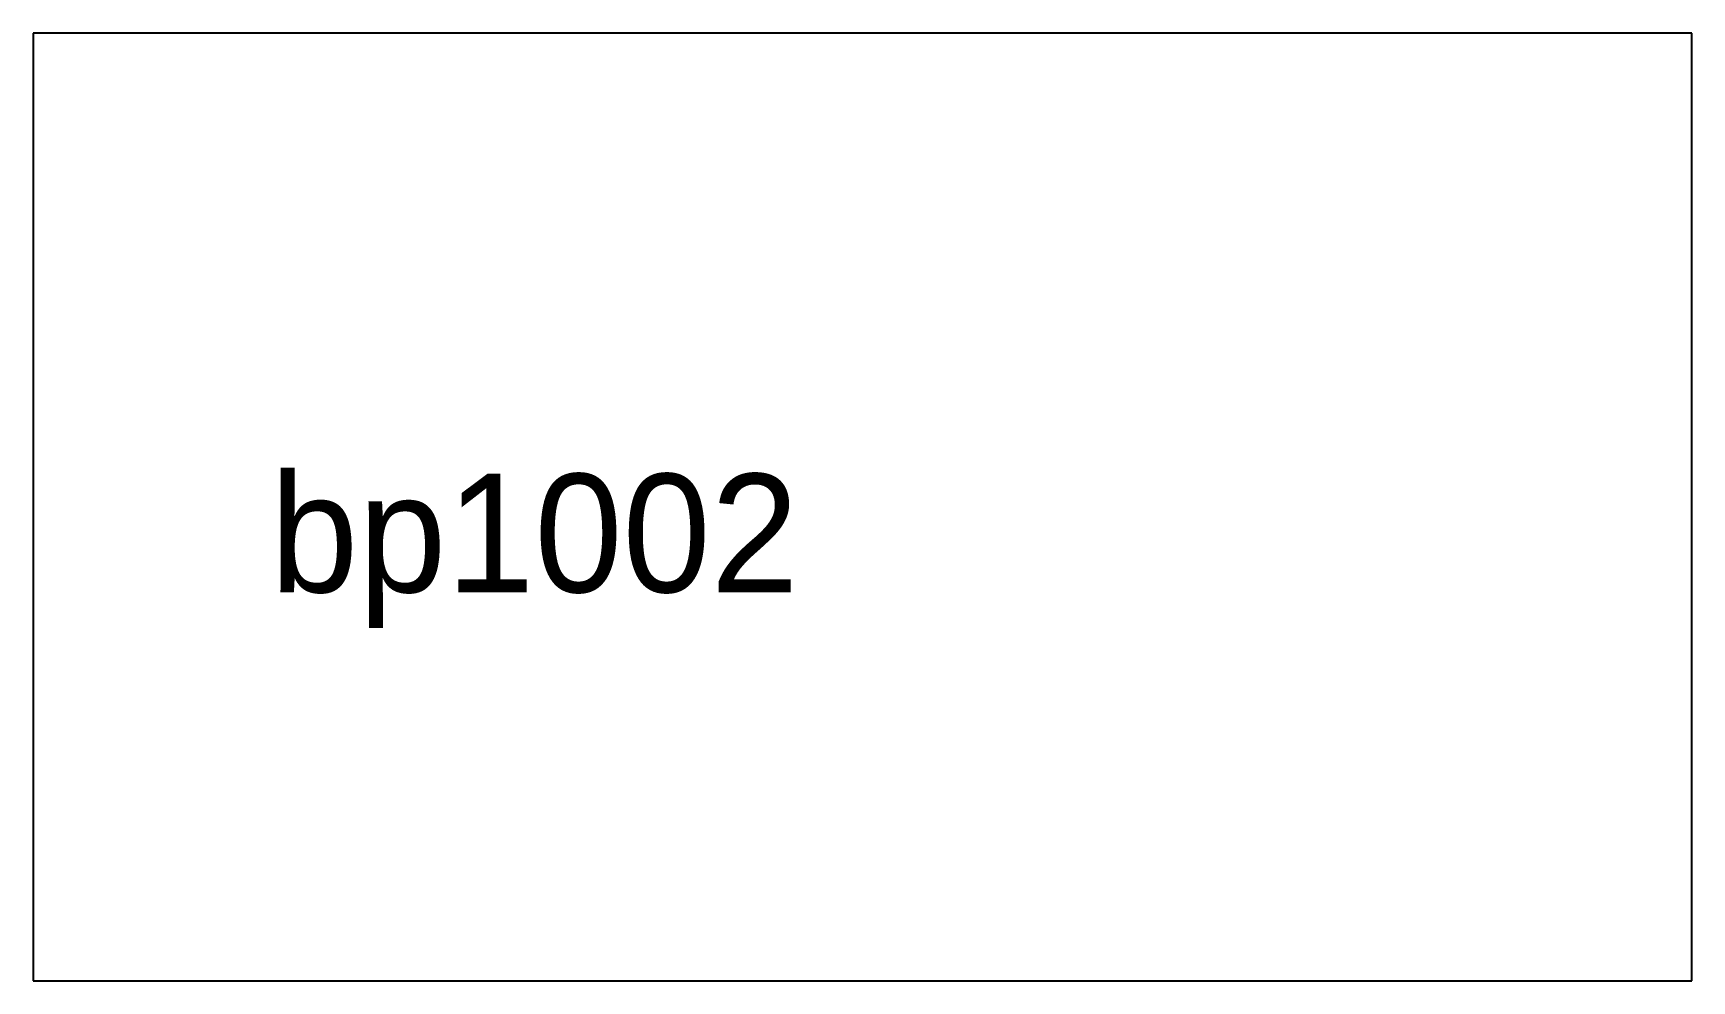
# Model space of a CAD drawing. Extents: x 0 to 14, y 0 to 8.
import ezdxf

# ---------------------------------------------------------------- set-up
doc = ezdxf.new("R2010")
doc.units = 0
doc.header["$MEASUREMENT"] = 0
doc.layers.add('BURN', color=1, linetype='CONTINUOUS')
doc.layers.add('SCRIBE', color=1, linetype='CONTINUOUS')

msp = doc.modelspace()

# ---------------------------------------------------------------- linework, layer by layer
at = {"layer": 'BURN'}
for p, q in [((14, 8), (0, 8)), ((0, 8), (0, 0)), ((14, 0), (14, 8)), ((0, 0), (14, 0))]:
    msp.add_line(p, q, dxfattribs=at)
at = {"layer": 'SCRIBE'}
for centre in [(2, 6), (12, 6), (2, 2), (12, 2)]:
    msp.add_circle(centre, 0, dxfattribs=at)

# ---------------------------------------------------------------- texts
msp.add_text('bp1002', height=1, dxfattribs=at).set_placement((2, 3.28))

doc.saveas('drawing.dxf')
